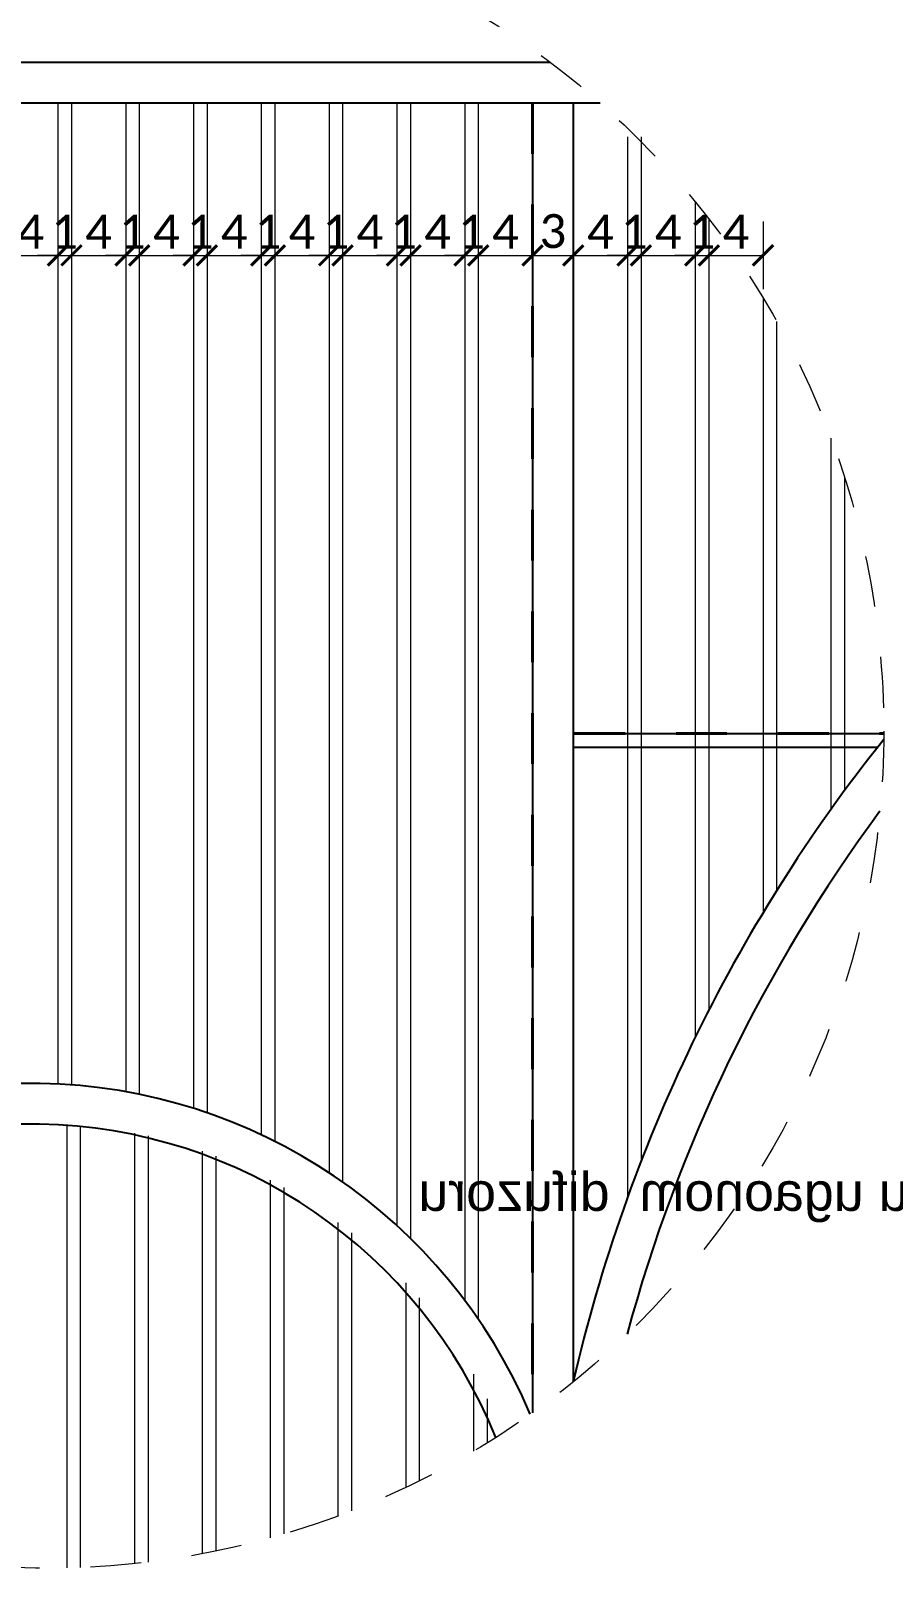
# Model space of a CAD drawing. Header units: centimetres. Extents: x -26724 to 60145, y -23645 to 6771.
# Drawn here: x -2792 to -2664.8, y 95.1 to 321.9 of the extents above; entities that cross this region are included whole.
import ezdxf

# ---------------------------------------------------------------- set-up
doc = ezdxf.new("R2010")
doc.units = ezdxf.units.CM
doc.linetypes.add('DALEKOVOD_VN', pattern=[5, 2.5, -2.5])
doc.layers.add('3.IZGLED 2', color=7, linetype='Continuous', lineweight=9, true_color=0x4a4a4a)
for name, color, linetype, lineweight in [('4.KOTE', 88, 'Continuous', 15), ('kote', 7, 'Continuous', 20), ('zid', 7, 'Continuous', 40)]:
    doc.layers.add(name, color=color, linetype=linetype, lineweight=lineweight)
doc.layers.add('tekst @ 50', color=7, linetype='Continuous')
doc.styles.add('Notes', font='arial.ttf', dxfattribs={"height": 3})
doc.styles.get("Standard").update_dxf_attribs({"font": 'calibri.ttf'})
doc.dimstyles.new('ja 1 30 izgledi zidova', dxfattribs={"dimtxt": 5, "dimasz": 3, "dimexe": 5, "dimexo": 5, "dimgap": 1, "dimtad": 1, "dimdec": 0, "dimtxsty": 'Standard', "dimblk": 'ARCHTICK', "dimcen": 2.5, "dimclrd": 256, "dimclrt": 7, "dimadec": 0, "dimazin": 0, "dimtfac": 1, "dimtdec": 0, "dimtix": 1, "dimtmove": 1, "dimatfit": 3, "dimldrblk": 'ARCHTICK', "dimfxl": 5, "dimfxlon": 1, "dimlwd": 0, "dimlwe": 9, "dimarcsym": 0})
doc.dimstyles.new('ja 1 50', dxfattribs={"dimtxt": 10, "dimasz": 5, "dimexe": 5, "dimexo": 5, "dimgap": 1, "dimtad": 1, "dimdec": 0, "dimtxsty": 'Standard', "dimblk": 'ARCHTICK', "dimcen": 2.5, "dimclrd": 256, "dimclrt": 7, "dimadec": 0, "dimazin": 0, "dimtfac": 1, "dimtdec": 0, "dimtix": 1, "dimtmove": 1, "dimatfit": 3, "dimldrblk": 'ARCHTICK', "dimfxl": 10, "dimfxlon": 1, "dimlwd": 0, "dimlwe": 9, "dimarcsym": 0})

# ---------------------------------------------------------------- blocks, each defined once
blk = doc.blocks.new('_ArchTick')
at = {"color": 0, "linetype": 'ByBlock', "const_width": 0.15}
blk.add_lwpolyline([(-0.5, -0.5), (0.5, 0.5)], dxfattribs=at)
blk = doc.blocks.new('*D253')
at = {"layer": '4.KOTE', "color": 0, "lineweight": 9, "transparency": 16777216}
for p, q in [((-2796, 293.75), (-2796, 283.75)), ((-2788, 293.75), (-2788, 283.75))]:
    blk.add_line(p, q, dxfattribs=at)
at = {"layer": '4.KOTE', "lineweight": 0, "transparency": 16777216}
blk.add_line((-2796, 288.75), (-2788, 288.75), dxfattribs=at)
at = {"layer": 'Defpoints', "color": 0, "transparency": 16777216}
for p in [(-2796, 306.24), (-2788, 306.24), (-2788, 288.75)]:
    blk.add_point(p, dxfattribs=at)
at = {"layer": '4.KOTE', "lineweight": 0, "transparency": 16777216, "xscale": 3, "yscale": 3, "zscale": 3, "rotation": 180}
blk.add_blockref('_ArchTick', (-2796, 288.75), dxfattribs=at)
at = {"layer": '4.KOTE', "lineweight": 0, "transparency": 16777216, "xscale": 3, "yscale": 3, "zscale": 3}
blk.add_blockref('_ArchTick', (-2788, 288.75), dxfattribs=at)
at = {"layer": '4.KOTE', "color": 7, "transparency": 16777216, "insert": (-2792, 292.26), "char_height": 5, "attachment_point": 5}
blk.add_mtext('4', dxfattribs=at)
blk = doc.blocks.new('*D254')
at = {"layer": '4.KOTE', "color": 0, "lineweight": 9, "transparency": 16777216}
for p, q in [((-2788, 293.75), (-2788, 283.75)), ((-2786, 293.75), (-2786, 283.75))]:
    blk.add_line(p, q, dxfattribs=at)
at = {"layer": '4.KOTE', "lineweight": 0, "transparency": 16777216}
for p, q in [((-2788, 288.75), (-2791, 288.75)), ((-2788, 288.75), (-2786, 288.75)), ((-2786, 288.75), (-2783, 288.75))]:
    blk.add_line(p, q, dxfattribs=at)
at = {"layer": 'Defpoints', "color": 0, "transparency": 16777216}
for p in [(-2788, 306.24), (-2786, 306.24), (-2786, 288.75)]:
    blk.add_point(p, dxfattribs=at)
at = {"layer": '4.KOTE', "lineweight": 0, "transparency": 16777216, "xscale": 3, "yscale": 3, "zscale": 3}
blk.add_blockref('_ArchTick', (-2788, 288.75), dxfattribs=at)
at = {"layer": '4.KOTE', "lineweight": 0, "transparency": 16777216, "xscale": 3, "yscale": 3, "zscale": 3, "rotation": 180}
blk.add_blockref('_ArchTick', (-2786, 288.75), dxfattribs=at)
at = {"layer": '4.KOTE', "color": 7, "transparency": 16777216, "insert": (-2787, 292.25), "char_height": 5, "attachment_point": 5}
blk.add_mtext('1', dxfattribs=at)
blk = doc.blocks.new('*D255')
at = {"layer": '4.KOTE', "color": 0, "lineweight": 9, "transparency": 16777216}
for p, q in [((-2786, 293.75), (-2786, 283.75)), ((-2778, 293.75), (-2778, 283.75))]:
    blk.add_line(p, q, dxfattribs=at)
at = {"layer": '4.KOTE', "lineweight": 0, "transparency": 16777216}
blk.add_line((-2786, 288.75), (-2778, 288.75), dxfattribs=at)
at = {"layer": 'Defpoints', "color": 0, "transparency": 16777216}
for p in [(-2786, 306.24), (-2778, 306.24), (-2778, 288.75)]:
    blk.add_point(p, dxfattribs=at)
at = {"layer": '4.KOTE', "lineweight": 0, "transparency": 16777216, "xscale": 3, "yscale": 3, "zscale": 3, "rotation": 180}
blk.add_blockref('_ArchTick', (-2786, 288.75), dxfattribs=at)
at = {"layer": '4.KOTE', "lineweight": 0, "transparency": 16777216, "xscale": 3, "yscale": 3, "zscale": 3}
blk.add_blockref('_ArchTick', (-2778, 288.75), dxfattribs=at)
at = {"layer": '4.KOTE', "color": 7, "transparency": 16777216, "insert": (-2782, 292.26), "char_height": 5, "attachment_point": 5}
blk.add_mtext('4', dxfattribs=at)
blk = doc.blocks.new('*D256')
at = {"layer": '4.KOTE', "color": 0, "lineweight": 9, "transparency": 16777216}
for p, q in [((-2778, 293.75), (-2778, 283.75)), ((-2776, 293.75), (-2776, 283.75))]:
    blk.add_line(p, q, dxfattribs=at)
at = {"layer": '4.KOTE', "lineweight": 0, "transparency": 16777216}
for p, q in [((-2778, 288.75), (-2781, 288.75)), ((-2778, 288.75), (-2776, 288.75)), ((-2776, 288.75), (-2773, 288.75))]:
    blk.add_line(p, q, dxfattribs=at)
at = {"layer": 'Defpoints', "color": 0, "transparency": 16777216}
for p in [(-2778, 306.24), (-2776, 306.24), (-2776, 288.75)]:
    blk.add_point(p, dxfattribs=at)
at = {"layer": '4.KOTE', "lineweight": 0, "transparency": 16777216, "xscale": 3, "yscale": 3, "zscale": 3}
blk.add_blockref('_ArchTick', (-2778, 288.75), dxfattribs=at)
at = {"layer": '4.KOTE', "lineweight": 0, "transparency": 16777216, "xscale": 3, "yscale": 3, "zscale": 3, "rotation": 180}
blk.add_blockref('_ArchTick', (-2776, 288.75), dxfattribs=at)
at = {"layer": '4.KOTE', "color": 7, "transparency": 16777216, "insert": (-2777, 292.25), "char_height": 5, "attachment_point": 5}
blk.add_mtext('1', dxfattribs=at)
blk = doc.blocks.new('*D257')
at = {"layer": '4.KOTE', "color": 0, "lineweight": 9, "transparency": 16777216}
for p, q in [((-2776, 293.75), (-2776, 283.75)), ((-2768, 293.75), (-2768, 283.75))]:
    blk.add_line(p, q, dxfattribs=at)
at = {"layer": '4.KOTE', "lineweight": 0, "transparency": 16777216}
blk.add_line((-2776, 288.75), (-2768, 288.75), dxfattribs=at)
at = {"layer": 'Defpoints', "color": 0, "transparency": 16777216}
for p in [(-2776, 306.24), (-2768, 306.24), (-2768, 288.75)]:
    blk.add_point(p, dxfattribs=at)
at = {"layer": '4.KOTE', "lineweight": 0, "transparency": 16777216, "xscale": 3, "yscale": 3, "zscale": 3, "rotation": 180}
blk.add_blockref('_ArchTick', (-2776, 288.75), dxfattribs=at)
at = {"layer": '4.KOTE', "lineweight": 0, "transparency": 16777216, "xscale": 3, "yscale": 3, "zscale": 3}
blk.add_blockref('_ArchTick', (-2768, 288.75), dxfattribs=at)
at = {"layer": '4.KOTE', "color": 7, "transparency": 16777216, "insert": (-2772, 292.26), "char_height": 5, "attachment_point": 5}
blk.add_mtext('4', dxfattribs=at)
blk = doc.blocks.new('*D258')
at = {"layer": '4.KOTE', "color": 0, "lineweight": 9, "transparency": 16777216}
for p, q in [((-2768, 293.75), (-2768, 283.75)), ((-2766, 293.75), (-2766, 283.75))]:
    blk.add_line(p, q, dxfattribs=at)
at = {"layer": '4.KOTE', "lineweight": 0, "transparency": 16777216}
for p, q in [((-2768, 288.75), (-2771, 288.75)), ((-2768, 288.75), (-2766, 288.75)), ((-2766, 288.75), (-2763, 288.75))]:
    blk.add_line(p, q, dxfattribs=at)
at = {"layer": 'Defpoints', "color": 0, "transparency": 16777216}
for p in [(-2768, 306.24), (-2766, 306.24), (-2766, 288.75)]:
    blk.add_point(p, dxfattribs=at)
at = {"layer": '4.KOTE', "lineweight": 0, "transparency": 16777216, "xscale": 3, "yscale": 3, "zscale": 3}
blk.add_blockref('_ArchTick', (-2768, 288.75), dxfattribs=at)
at = {"layer": '4.KOTE', "lineweight": 0, "transparency": 16777216, "xscale": 3, "yscale": 3, "zscale": 3, "rotation": 180}
blk.add_blockref('_ArchTick', (-2766, 288.75), dxfattribs=at)
at = {"layer": '4.KOTE', "color": 7, "transparency": 16777216, "insert": (-2767, 292.25), "char_height": 5, "attachment_point": 5}
blk.add_mtext('1', dxfattribs=at)
blk = doc.blocks.new('*D259')
at = {"layer": '4.KOTE', "color": 0, "lineweight": 9, "transparency": 16777216}
for p, q in [((-2766, 293.75), (-2766, 283.75)), ((-2758, 293.75), (-2758, 283.75))]:
    blk.add_line(p, q, dxfattribs=at)
at = {"layer": '4.KOTE', "lineweight": 0, "transparency": 16777216}
blk.add_line((-2766, 288.75), (-2758, 288.75), dxfattribs=at)
at = {"layer": 'Defpoints', "color": 0, "transparency": 16777216}
for p in [(-2766, 306.24), (-2758, 306.24), (-2758, 288.75)]:
    blk.add_point(p, dxfattribs=at)
at = {"layer": '4.KOTE', "lineweight": 0, "transparency": 16777216, "xscale": 3, "yscale": 3, "zscale": 3, "rotation": 180}
blk.add_blockref('_ArchTick', (-2766, 288.75), dxfattribs=at)
at = {"layer": '4.KOTE', "lineweight": 0, "transparency": 16777216, "xscale": 3, "yscale": 3, "zscale": 3}
blk.add_blockref('_ArchTick', (-2758, 288.75), dxfattribs=at)
at = {"layer": '4.KOTE', "color": 7, "transparency": 16777216, "insert": (-2762, 292.26), "char_height": 5, "attachment_point": 5}
blk.add_mtext('4', dxfattribs=at)
blk = doc.blocks.new('*D260')
at = {"layer": '4.KOTE', "color": 0, "lineweight": 9, "transparency": 16777216}
for p, q in [((-2758, 293.75), (-2758, 283.75)), ((-2756, 293.75), (-2756, 283.75))]:
    blk.add_line(p, q, dxfattribs=at)
at = {"layer": '4.KOTE', "lineweight": 0, "transparency": 16777216}
for p, q in [((-2758, 288.75), (-2761, 288.75)), ((-2758, 288.75), (-2756, 288.75)), ((-2756, 288.75), (-2753, 288.75))]:
    blk.add_line(p, q, dxfattribs=at)
at = {"layer": 'Defpoints', "color": 0, "transparency": 16777216}
for p in [(-2758, 306.24), (-2756, 306.24), (-2756, 288.75)]:
    blk.add_point(p, dxfattribs=at)
at = {"layer": '4.KOTE', "lineweight": 0, "transparency": 16777216, "xscale": 3, "yscale": 3, "zscale": 3}
blk.add_blockref('_ArchTick', (-2758, 288.75), dxfattribs=at)
at = {"layer": '4.KOTE', "lineweight": 0, "transparency": 16777216, "xscale": 3, "yscale": 3, "zscale": 3, "rotation": 180}
blk.add_blockref('_ArchTick', (-2756, 288.75), dxfattribs=at)
at = {"layer": '4.KOTE', "color": 7, "transparency": 16777216, "insert": (-2757, 292.25), "char_height": 5, "attachment_point": 5}
blk.add_mtext('1', dxfattribs=at)
blk = doc.blocks.new('*D261')
at = {"layer": '4.KOTE', "color": 0, "lineweight": 9, "transparency": 16777216}
for p, q in [((-2756, 293.75), (-2756, 283.75)), ((-2748, 293.75), (-2748, 283.75))]:
    blk.add_line(p, q, dxfattribs=at)
at = {"layer": '4.KOTE', "lineweight": 0, "transparency": 16777216}
blk.add_line((-2756, 288.75), (-2748, 288.75), dxfattribs=at)
at = {"layer": 'Defpoints', "color": 0, "transparency": 16777216}
for p in [(-2756, 306.24), (-2748, 306.24), (-2748, 288.75)]:
    blk.add_point(p, dxfattribs=at)
at = {"layer": '4.KOTE', "lineweight": 0, "transparency": 16777216, "xscale": 3, "yscale": 3, "zscale": 3, "rotation": 180}
blk.add_blockref('_ArchTick', (-2756, 288.75), dxfattribs=at)
at = {"layer": '4.KOTE', "lineweight": 0, "transparency": 16777216, "xscale": 3, "yscale": 3, "zscale": 3}
blk.add_blockref('_ArchTick', (-2748, 288.75), dxfattribs=at)
at = {"layer": '4.KOTE', "color": 7, "transparency": 16777216, "insert": (-2752, 292.26), "char_height": 5, "attachment_point": 5}
blk.add_mtext('4', dxfattribs=at)
blk = doc.blocks.new('*D262')
at = {"layer": '4.KOTE', "color": 0, "lineweight": 9, "transparency": 16777216}
for p, q in [((-2748, 293.75), (-2748, 283.75)), ((-2746, 293.75), (-2746, 283.75))]:
    blk.add_line(p, q, dxfattribs=at)
at = {"layer": '4.KOTE', "lineweight": 0, "transparency": 16777216}
for p, q in [((-2748, 288.75), (-2751, 288.75)), ((-2748, 288.75), (-2746, 288.75)), ((-2746, 288.75), (-2743, 288.75))]:
    blk.add_line(p, q, dxfattribs=at)
at = {"layer": 'Defpoints', "color": 0, "transparency": 16777216}
for p in [(-2748, 306.24), (-2746, 306.24), (-2746, 288.75)]:
    blk.add_point(p, dxfattribs=at)
at = {"layer": '4.KOTE', "lineweight": 0, "transparency": 16777216, "xscale": 3, "yscale": 3, "zscale": 3}
blk.add_blockref('_ArchTick', (-2748, 288.75), dxfattribs=at)
at = {"layer": '4.KOTE', "lineweight": 0, "transparency": 16777216, "xscale": 3, "yscale": 3, "zscale": 3, "rotation": 180}
blk.add_blockref('_ArchTick', (-2746, 288.75), dxfattribs=at)
at = {"layer": '4.KOTE', "color": 7, "transparency": 16777216, "insert": (-2747, 292.25), "char_height": 5, "attachment_point": 5}
blk.add_mtext('1', dxfattribs=at)
blk = doc.blocks.new('*D263')
at = {"layer": '4.KOTE', "color": 0, "lineweight": 9, "transparency": 16777216}
for p, q in [((-2746, 293.75), (-2746, 283.75)), ((-2738, 293.75), (-2738, 283.75))]:
    blk.add_line(p, q, dxfattribs=at)
at = {"layer": '4.KOTE', "lineweight": 0, "transparency": 16777216}
blk.add_line((-2746, 288.75), (-2738, 288.75), dxfattribs=at)
at = {"layer": 'Defpoints', "color": 0, "transparency": 16777216}
for p in [(-2746, 306.24), (-2738, 306.24), (-2738, 288.75)]:
    blk.add_point(p, dxfattribs=at)
at = {"layer": '4.KOTE', "lineweight": 0, "transparency": 16777216, "xscale": 3, "yscale": 3, "zscale": 3, "rotation": 180}
blk.add_blockref('_ArchTick', (-2746, 288.75), dxfattribs=at)
at = {"layer": '4.KOTE', "lineweight": 0, "transparency": 16777216, "xscale": 3, "yscale": 3, "zscale": 3}
blk.add_blockref('_ArchTick', (-2738, 288.75), dxfattribs=at)
at = {"layer": '4.KOTE', "color": 7, "transparency": 16777216, "insert": (-2742, 292.26), "char_height": 5, "attachment_point": 5}
blk.add_mtext('4', dxfattribs=at)
blk = doc.blocks.new('*D264')
at = {"layer": '4.KOTE', "color": 0, "lineweight": 9, "transparency": 16777216}
for p, q in [((-2738, 293.75), (-2738, 283.75)), ((-2736, 293.75), (-2736, 283.75))]:
    blk.add_line(p, q, dxfattribs=at)
at = {"layer": '4.KOTE', "lineweight": 0, "transparency": 16777216}
for p, q in [((-2738, 288.75), (-2741, 288.75)), ((-2738, 288.75), (-2736, 288.75)), ((-2736, 288.75), (-2733, 288.75))]:
    blk.add_line(p, q, dxfattribs=at)
at = {"layer": 'Defpoints', "color": 0, "transparency": 16777216}
for p in [(-2738, 306.24), (-2736, 306.24), (-2736, 288.75)]:
    blk.add_point(p, dxfattribs=at)
at = {"layer": '4.KOTE', "lineweight": 0, "transparency": 16777216, "xscale": 3, "yscale": 3, "zscale": 3}
blk.add_blockref('_ArchTick', (-2738, 288.75), dxfattribs=at)
at = {"layer": '4.KOTE', "lineweight": 0, "transparency": 16777216, "xscale": 3, "yscale": 3, "zscale": 3, "rotation": 180}
blk.add_blockref('_ArchTick', (-2736, 288.75), dxfattribs=at)
at = {"layer": '4.KOTE', "color": 7, "transparency": 16777216, "insert": (-2737, 292.25), "char_height": 5, "attachment_point": 5}
blk.add_mtext('1', dxfattribs=at)
blk = doc.blocks.new('*D265')
at = {"layer": '4.KOTE', "color": 0, "lineweight": 9, "transparency": 16777216}
for p, q in [((-2736, 293.75), (-2736, 283.75)), ((-2728, 293.75), (-2728, 283.75))]:
    blk.add_line(p, q, dxfattribs=at)
at = {"layer": '4.KOTE', "lineweight": 0, "transparency": 16777216}
blk.add_line((-2736, 288.75), (-2728, 288.75), dxfattribs=at)
at = {"layer": 'Defpoints', "color": 0, "transparency": 16777216}
for p in [(-2736, 306.24), (-2728, 306.24), (-2728, 288.75)]:
    blk.add_point(p, dxfattribs=at)
at = {"layer": '4.KOTE', "lineweight": 0, "transparency": 16777216, "xscale": 3, "yscale": 3, "zscale": 3, "rotation": 180}
blk.add_blockref('_ArchTick', (-2736, 288.75), dxfattribs=at)
at = {"layer": '4.KOTE', "lineweight": 0, "transparency": 16777216, "xscale": 3, "yscale": 3, "zscale": 3}
blk.add_blockref('_ArchTick', (-2728, 288.75), dxfattribs=at)
at = {"layer": '4.KOTE', "color": 7, "transparency": 16777216, "insert": (-2732, 292.26), "char_height": 5, "attachment_point": 5}
blk.add_mtext('4', dxfattribs=at)
blk = doc.blocks.new('*D266')
at = {"layer": '4.KOTE', "color": 0, "lineweight": 9, "transparency": 16777216}
for p, q in [((-2728, 293.75), (-2728, 283.75)), ((-2726, 293.75), (-2726, 283.75))]:
    blk.add_line(p, q, dxfattribs=at)
at = {"layer": '4.KOTE', "lineweight": 0, "transparency": 16777216}
for p, q in [((-2728, 288.75), (-2731, 288.75)), ((-2728, 288.75), (-2726, 288.75)), ((-2726, 288.75), (-2723, 288.75))]:
    blk.add_line(p, q, dxfattribs=at)
at = {"layer": 'Defpoints', "color": 0, "transparency": 16777216}
for p in [(-2728, 306.24), (-2726, 306.24), (-2726, 288.75)]:
    blk.add_point(p, dxfattribs=at)
at = {"layer": '4.KOTE', "lineweight": 0, "transparency": 16777216, "xscale": 3, "yscale": 3, "zscale": 3}
blk.add_blockref('_ArchTick', (-2728, 288.75), dxfattribs=at)
at = {"layer": '4.KOTE', "lineweight": 0, "transparency": 16777216, "xscale": 3, "yscale": 3, "zscale": 3, "rotation": 180}
blk.add_blockref('_ArchTick', (-2726, 288.75), dxfattribs=at)
at = {"layer": '4.KOTE', "color": 7, "transparency": 16777216, "insert": (-2727, 292.25), "char_height": 5, "attachment_point": 5}
blk.add_mtext('1', dxfattribs=at)
blk = doc.blocks.new('*D267')
at = {"layer": '4.KOTE', "color": 0, "lineweight": 9, "transparency": 16777216}
for p, q in [((-2726, 293.75), (-2726, 283.75)), ((-2718, 293.75), (-2718, 283.75))]:
    blk.add_line(p, q, dxfattribs=at)
at = {"layer": '4.KOTE', "lineweight": 0, "transparency": 16777216}
blk.add_line((-2726, 288.75), (-2718, 288.75), dxfattribs=at)
at = {"layer": 'Defpoints', "color": 0, "transparency": 16777216}
for p in [(-2726, 306.24), (-2718, 306.24), (-2718, 288.75)]:
    blk.add_point(p, dxfattribs=at)
at = {"layer": '4.KOTE', "lineweight": 0, "transparency": 16777216, "xscale": 3, "yscale": 3, "zscale": 3, "rotation": 180}
blk.add_blockref('_ArchTick', (-2726, 288.75), dxfattribs=at)
at = {"layer": '4.KOTE', "lineweight": 0, "transparency": 16777216, "xscale": 3, "yscale": 3, "zscale": 3}
blk.add_blockref('_ArchTick', (-2718, 288.75), dxfattribs=at)
at = {"layer": '4.KOTE', "color": 7, "transparency": 16777216, "insert": (-2722, 292.26), "char_height": 5, "attachment_point": 5}
blk.add_mtext('4', dxfattribs=at)
blk = doc.blocks.new('*D268')
at = {"layer": '4.KOTE', "color": 0, "lineweight": 9, "transparency": 16777216}
for p, q in [((-2712, 293.75), (-2712, 283.75)), ((-2718, 291.53), (-2718, 283.75))]:
    blk.add_line(p, q, dxfattribs=at)
at = {"layer": '4.KOTE', "lineweight": 0, "transparency": 16777216}
blk.add_line((-2718, 288.75), (-2712, 288.75), dxfattribs=at)
at = {"layer": 'Defpoints', "color": 0, "transparency": 16777216}
for p in [(-2718, 317.24, -27), (-2712, 306.24), (-2712, 288.75)]:
    blk.add_point(p, dxfattribs=at)
at = {"layer": '4.KOTE', "lineweight": 0, "transparency": 16777216, "xscale": 3, "yscale": 3, "zscale": 3, "rotation": 180}
blk.add_blockref('_ArchTick', (-2718, 288.75), dxfattribs=at)
at = {"layer": '4.KOTE', "lineweight": 0, "transparency": 16777216, "xscale": 3, "yscale": 3, "zscale": 3}
blk.add_blockref('_ArchTick', (-2712, 288.75), dxfattribs=at)
at = {"layer": '4.KOTE', "color": 7, "transparency": 16777216, "insert": (-2715, 292.31), "char_height": 5, "attachment_point": 5}
blk.add_mtext('3', dxfattribs=at)
blk = doc.blocks.new('*D273')
at = {"layer": '4.KOTE', "color": 0, "lineweight": 9, "transparency": 16777216}
for p, q in [((-2712, 293.75), (-2712, 283.75)), ((-2704, 293.75), (-2704, 283.75))]:
    blk.add_line(p, q, dxfattribs=at)
at = {"layer": '4.KOTE', "lineweight": 0, "transparency": 16777216}
blk.add_line((-2712, 288.75), (-2704, 288.75), dxfattribs=at)
at = {"layer": 'Defpoints', "color": 0, "transparency": 16777216}
for p in [(-2712, 306.24), (-2704, 306.24), (-2704, 288.75)]:
    blk.add_point(p, dxfattribs=at)
at = {"layer": '4.KOTE', "lineweight": 0, "transparency": 16777216, "xscale": 3, "yscale": 3, "zscale": 3, "rotation": 180}
blk.add_blockref('_ArchTick', (-2712, 288.75), dxfattribs=at)
at = {"layer": '4.KOTE', "lineweight": 0, "transparency": 16777216, "xscale": 3, "yscale": 3, "zscale": 3}
blk.add_blockref('_ArchTick', (-2704, 288.75), dxfattribs=at)
at = {"layer": '4.KOTE', "color": 7, "transparency": 16777216, "insert": (-2708, 292.26), "char_height": 5, "attachment_point": 5}
blk.add_mtext('4', dxfattribs=at)
blk = doc.blocks.new('*D274')
at = {"layer": '4.KOTE', "color": 0, "lineweight": 9, "transparency": 16777216}
for p, q in [((-2704, 293.75), (-2704, 283.75)), ((-2702, 293.75), (-2702, 283.75))]:
    blk.add_line(p, q, dxfattribs=at)
at = {"layer": '4.KOTE', "lineweight": 0, "transparency": 16777216}
for p, q in [((-2704, 288.75), (-2707, 288.75)), ((-2704, 288.75), (-2702, 288.75)), ((-2702, 288.75), (-2699, 288.75))]:
    blk.add_line(p, q, dxfattribs=at)
at = {"layer": 'Defpoints', "color": 0, "transparency": 16777216}
for p in [(-2704, 306.24), (-2702, 306.24), (-2702, 288.75)]:
    blk.add_point(p, dxfattribs=at)
at = {"layer": '4.KOTE', "lineweight": 0, "transparency": 16777216, "xscale": 3, "yscale": 3, "zscale": 3}
blk.add_blockref('_ArchTick', (-2704, 288.75), dxfattribs=at)
at = {"layer": '4.KOTE', "lineweight": 0, "transparency": 16777216, "xscale": 3, "yscale": 3, "zscale": 3, "rotation": 180}
blk.add_blockref('_ArchTick', (-2702, 288.75), dxfattribs=at)
at = {"layer": '4.KOTE', "color": 7, "transparency": 16777216, "insert": (-2703, 292.25), "char_height": 5, "attachment_point": 5}
blk.add_mtext('1', dxfattribs=at)
blk = doc.blocks.new('*D272')
at = {"layer": '4.KOTE', "color": 0, "lineweight": 9, "transparency": 16777216}
for p, q in [((-2702, 293.75), (-2702, 283.75)), ((-2694, 293.75), (-2694, 283.75))]:
    blk.add_line(p, q, dxfattribs=at)
at = {"layer": '4.KOTE', "lineweight": 0, "transparency": 16777216}
blk.add_line((-2702, 288.75), (-2694, 288.75), dxfattribs=at)
at = {"layer": 'Defpoints', "color": 0, "transparency": 16777216}
for p in [(-2702, 306.24), (-2694, 306.24), (-2694, 288.75)]:
    blk.add_point(p, dxfattribs=at)
at = {"layer": '4.KOTE', "lineweight": 0, "transparency": 16777216, "xscale": 3, "yscale": 3, "zscale": 3, "rotation": 180}
blk.add_blockref('_ArchTick', (-2702, 288.75), dxfattribs=at)
at = {"layer": '4.KOTE', "lineweight": 0, "transparency": 16777216, "xscale": 3, "yscale": 3, "zscale": 3}
blk.add_blockref('_ArchTick', (-2694, 288.75), dxfattribs=at)
at = {"layer": '4.KOTE', "color": 7, "transparency": 16777216, "insert": (-2698, 292.26), "char_height": 5, "attachment_point": 5}
blk.add_mtext('4', dxfattribs=at)
blk = doc.blocks.new('*D270')
at = {"layer": '4.KOTE', "color": 0, "lineweight": 9, "transparency": 16777216}
for p, q in [((-2694, 293.75), (-2694, 283.75)), ((-2692, 293.75), (-2692, 283.75))]:
    blk.add_line(p, q, dxfattribs=at)
at = {"layer": '4.KOTE', "lineweight": 0, "transparency": 16777216}
for p, q in [((-2694, 288.75), (-2697, 288.75)), ((-2694, 288.75), (-2692, 288.75)), ((-2692, 288.75), (-2689, 288.75))]:
    blk.add_line(p, q, dxfattribs=at)
at = {"layer": 'Defpoints', "color": 0, "transparency": 16777216}
for p in [(-2694, 306.24), (-2692, 306.24), (-2692, 288.75)]:
    blk.add_point(p, dxfattribs=at)
at = {"layer": '4.KOTE', "lineweight": 0, "transparency": 16777216, "xscale": 3, "yscale": 3, "zscale": 3}
blk.add_blockref('_ArchTick', (-2694, 288.75), dxfattribs=at)
at = {"layer": '4.KOTE', "lineweight": 0, "transparency": 16777216, "xscale": 3, "yscale": 3, "zscale": 3, "rotation": 180}
blk.add_blockref('_ArchTick', (-2692, 288.75), dxfattribs=at)
at = {"layer": '4.KOTE', "color": 7, "transparency": 16777216, "insert": (-2693, 292.25), "char_height": 5, "attachment_point": 5}
blk.add_mtext('1', dxfattribs=at)
blk = doc.blocks.new('*D271')
at = {"layer": '4.KOTE', "color": 0, "lineweight": 9, "transparency": 16777216}
for p, q in [((-2692, 293.75), (-2692, 283.75)), ((-2684, 293.75), (-2684, 283.75))]:
    blk.add_line(p, q, dxfattribs=at)
at = {"layer": '4.KOTE', "lineweight": 0, "transparency": 16777216}
blk.add_line((-2692, 288.75), (-2684, 288.75), dxfattribs=at)
at = {"layer": 'Defpoints', "color": 0, "transparency": 16777216}
for p in [(-2692, 306.24), (-2684, 306.24), (-2684, 288.75)]:
    blk.add_point(p, dxfattribs=at)
at = {"layer": '4.KOTE', "lineweight": 0, "transparency": 16777216, "xscale": 3, "yscale": 3, "zscale": 3, "rotation": 180}
blk.add_blockref('_ArchTick', (-2692, 288.75), dxfattribs=at)
at = {"layer": '4.KOTE', "lineweight": 0, "transparency": 16777216, "xscale": 3, "yscale": 3, "zscale": 3}
blk.add_blockref('_ArchTick', (-2684, 288.75), dxfattribs=at)
at = {"layer": '4.KOTE', "color": 7, "transparency": 16777216, "insert": (-2688, 292.26), "char_height": 5, "attachment_point": 5}
blk.add_mtext('4', dxfattribs=at)
blk = doc.blocks.new('*D2077')
at = {"layer": '4.KOTE', "color": 0, "lineweight": 9, "transparency": 16777216}
for p, q in [((-6446.34, 430.41), (-6461.34, 430.41)), ((-6454.61, 258.9), (-6451.34, 258.9))]:
    blk.add_line(p, q, dxfattribs=at)
at = {"layer": '4.KOTE', "lineweight": 0, "transparency": 16777216}
blk.add_line((-6456.34, 430.41), (-6456.34, 258.9), dxfattribs=at)
at = {"layer": 'Defpoints', "color": 0, "transparency": 16777216}
for p in [(0, 430.41, 13.5), (-6456.35, 258.9, 13.5), (-6456.34, 258.9)]:
    blk.add_point(p, dxfattribs=at)
at = {"layer": '4.KOTE', "lineweight": 0, "transparency": 16777216, "xscale": 5, "yscale": 5, "zscale": 5}
for p, rotation in [((-6456.34, 430.41), 90), ((-6456.34, 258.9), 270)]:
    blk.add_blockref('_ArchTick', p, dxfattribs=dict(at, rotation=rotation))
at = {"layer": '4.KOTE', "color": 7, "transparency": 16777216, "insert": (-6462.42, 344.65), "char_height": 10, "attachment_point": 5, "rotation": 90}
blk.add_mtext('172', dxfattribs=at)

msp = doc.modelspace()

# ---------------------------------------------------------------- linework, layer by layer
for p, q in [((-2863.95, 317.24), (-2715.41, 317.24)), ((-2866, 311.24), (-2708.04, 311.24)), ((-2718, 311.24), (-2718, 118.06)), ((-2712, 311.24), (-2712, 122.6)), ((-2712, 218.24), (-2666.2, 218.24)), ((-2712, 216.24), (-2667.09, 216.24))]:
    msp.add_line(p, q)
for centre, radius, start, end in [((-2481.3, 69.54), 236.72, 141.3639, 167.0475), ((-2481.3, 69.54), 230.72, 143.5016, 164.9036), ((-2792, 86.64), 80, 22.9446, 155.0416), ((-2792, 86.64), 74, 22.0456, 155.9406)]:
    msp.add_arc(centre, radius, start, end)
at = {"layer": '3.IZGLED 2'}
for p, q in [((-2788, 311.24), (-2788, 166.54)), ((-2786, 311.24), (-2786, 166.41)), ((-2778, 311.24), (-2778, 165.4)), ((-2776, 311.24), (-2776, 165.02)), ((-2768, 311.24), (-2768, 162.95)), ((-2766, 311.24), (-2766, 162.29)), ((-2758, 311.24), (-2758, 159.05)), ((-2756, 311.24), (-2756, 158.08)), ((-2748, 311.24), (-2748, 153.45)), ((-2746, 311.24), (-2746, 152.09)), ((-2738, 311.24), (-2738, 145.66)), ((-2736, 311.24), (-2736, 143.77)), ((-2728, 311.24), (-2728, 134.64)), ((-2726, 311.24), (-2726, 131.85)), ((-2704, 306.24), (-2704, 149.8)), ((-2702, 306.24), (-2702, 155.15)), ((-2694, 296.65), (-2694, 173.45)), ((-2692, 294.13), (-2692, 177.44)), ((-2684, 282.46), (-2684, 191.81)), ((-2682, 279.02), (-2682, 195.07)), ((-2674, 261.77), (-2674, 207.03)), ((-2672, 255.98), (-2672, 209.79)), ((-2786.7, 160.52), (-2786.7, 95.16)), ((-2784.7, 160.38), (-2784.7, 95.22)), ((-2776.7, 159.29), (-2776.7, 95.81)), ((-2774.7, 158.88), (-2774.7, 96.03)), ((-2766.7, 156.63), (-2766.7, 97.28)), ((-2764.7, 155.91), (-2764.7, 97.68)), ((-2756.7, 152.35), (-2756.7, 99.61)), ((-2754.7, 151.28), (-2754.7, 100.18)), ((-2746.7, 146.12), (-2746.7, 102.84)), ((-2744.7, 144.59), (-2744.7, 103.61)), ((-2736.7, 137.22), (-2736.7, 107.07)), ((-2734.7, 135), (-2734.7, 108.04)), ((-2726.7, 123.77), (-2726.7, 112.39)), ((-2724.7, 120.09), (-2724.7, 113.6))]:
    msp.add_line(p, q, dxfattribs=at)
at = {"layer": 'kote', "linetype": 'DALEKOVOD_VN', "ltscale": 3}
msp.add_circle((-2789.68, 218.6), 123.48, dxfattribs=at)
at = {"layer": 'zid', "color": 1, "linetype": 'DALEKOVOD_VN', "ltscale": 3}
for p, q in [((-2718, 311.24), (-2718, 118.06)), ((-2711.82, 218.24), (-2666.2, 218.24))]:
    msp.add_line(p, q, dxfattribs=at)

# ---------------------------------------------------------------- texts
at = {"layer": 'tekst @ 50', "ltscale": 0.8, "extrusion": (0, 0, -1), "insert": (-2629.94, 153.51), "char_height": 7.37343, "attachment_point": 1, "text_direction": (-1, 0, 0), "style": 'Notes'}
msp.add_mtext_dynamic_manual_height_columns('{\\fArial|b0|i0|c238|p34;\\H0.76978x;led \\fArial|b0|i0|c0|p34;traka u \\fArial|b0|i0|c238|p34;u\\fArial|b0|i0|c0|p34;gaonom \\fArial|b0|i0|c238|p34; difuzoru } ', width=290.6445, gutter_width=750, heights=[0], dxfattribs=at)

# ---------------------------------------------------------------- dimensions: what is measured, and where the dimension line sits
at = {"layer": '4.KOTE'}
dim = msp.add_linear_dim(base=(-6456.34, 258.9), p1=(0, 430.41, 13.5), p2=(-6456.35, 258.9, 13.5), angle=90, dimstyle='ja 1 50', dxfattribs=at)
dim.commit()
dim.dimension.update_dxf_attribs({"geometry": '*D2077', "text_midpoint": (-6462.42, 344.65)})
for base, p1, p2, text, picture, middle in [((-2712, 288.75), (-2718, 317.24, -27), (-2712, 306.24), '3', '*D268', (-2715, 292.31)), ((-2788, 288.75), (-2796, 306.24), (-2788, 306.24), '4', '*D253', (-2792, 292.26)), ((-2786, 288.75), (-2788, 306.24), (-2786, 306.24), '1', '*D254', (-2787, 292.25)), ((-2778, 288.75), (-2786, 306.24), (-2778, 306.24), '4', '*D255', (-2782, 292.26)), ((-2776, 288.75), (-2778, 306.24), (-2776, 306.24), '1', '*D256', (-2777, 292.25)), ((-2768, 288.75), (-2776, 306.24), (-2768, 306.24), '4', '*D257', (-2772, 292.26)), ((-2766, 288.75), (-2768, 306.24), (-2766, 306.24), '1', '*D258', (-2767, 292.25)), ((-2758, 288.75), (-2766, 306.24), (-2758, 306.24), '4', '*D259', (-2762, 292.26)), ((-2756, 288.75), (-2758, 306.24), (-2756, 306.24), '1', '*D260', (-2757, 292.25)), ((-2748, 288.75), (-2756, 306.24), (-2748, 306.24), '4', '*D261', (-2752, 292.26)), ((-2746, 288.75), (-2748, 306.24), (-2746, 306.24), '1', '*D262', (-2747, 292.25)), ((-2738, 288.75), (-2746, 306.24), (-2738, 306.24), '4', '*D263', (-2742, 292.26)), ((-2736, 288.75), (-2738, 306.24), (-2736, 306.24), '1', '*D264', (-2737, 292.25)), ((-2728, 288.75), (-2736, 306.24), (-2728, 306.24), '4', '*D265', (-2732, 292.26)), ((-2726, 288.75), (-2728, 306.24), (-2726, 306.24), '1', '*D266', (-2727, 292.25)), ((-2718, 288.75), (-2726, 306.24), (-2718, 306.24), '4', '*D267', (-2722, 292.26)), ((-2704, 288.75), (-2712, 306.24), (-2704, 306.24), '4', '*D273', (-2708, 292.26)), ((-2702, 288.75), (-2704, 306.24), (-2702, 306.24), '1', '*D274', (-2703, 292.25)), ((-2694, 288.75), (-2702, 306.24), (-2694, 306.24), '4', '*D272', (-2698, 292.26)), ((-2692, 288.75), (-2694, 306.24), (-2692, 306.24), '1', '*D270', (-2693, 292.25)), ((-2684, 288.75), (-2692, 306.24), (-2684, 306.24), '4', '*D271', (-2688, 292.26))]:
    dim = msp.add_linear_dim(base=base, p1=p1, p2=p2, text=text, dimstyle='ja 1 30 izgledi zidova', dxfattribs=at)
    dim.commit()
    dim.dimension.update_dxf_attribs({"geometry": picture, "text_midpoint": middle})

doc.saveas('drawing.dxf')
